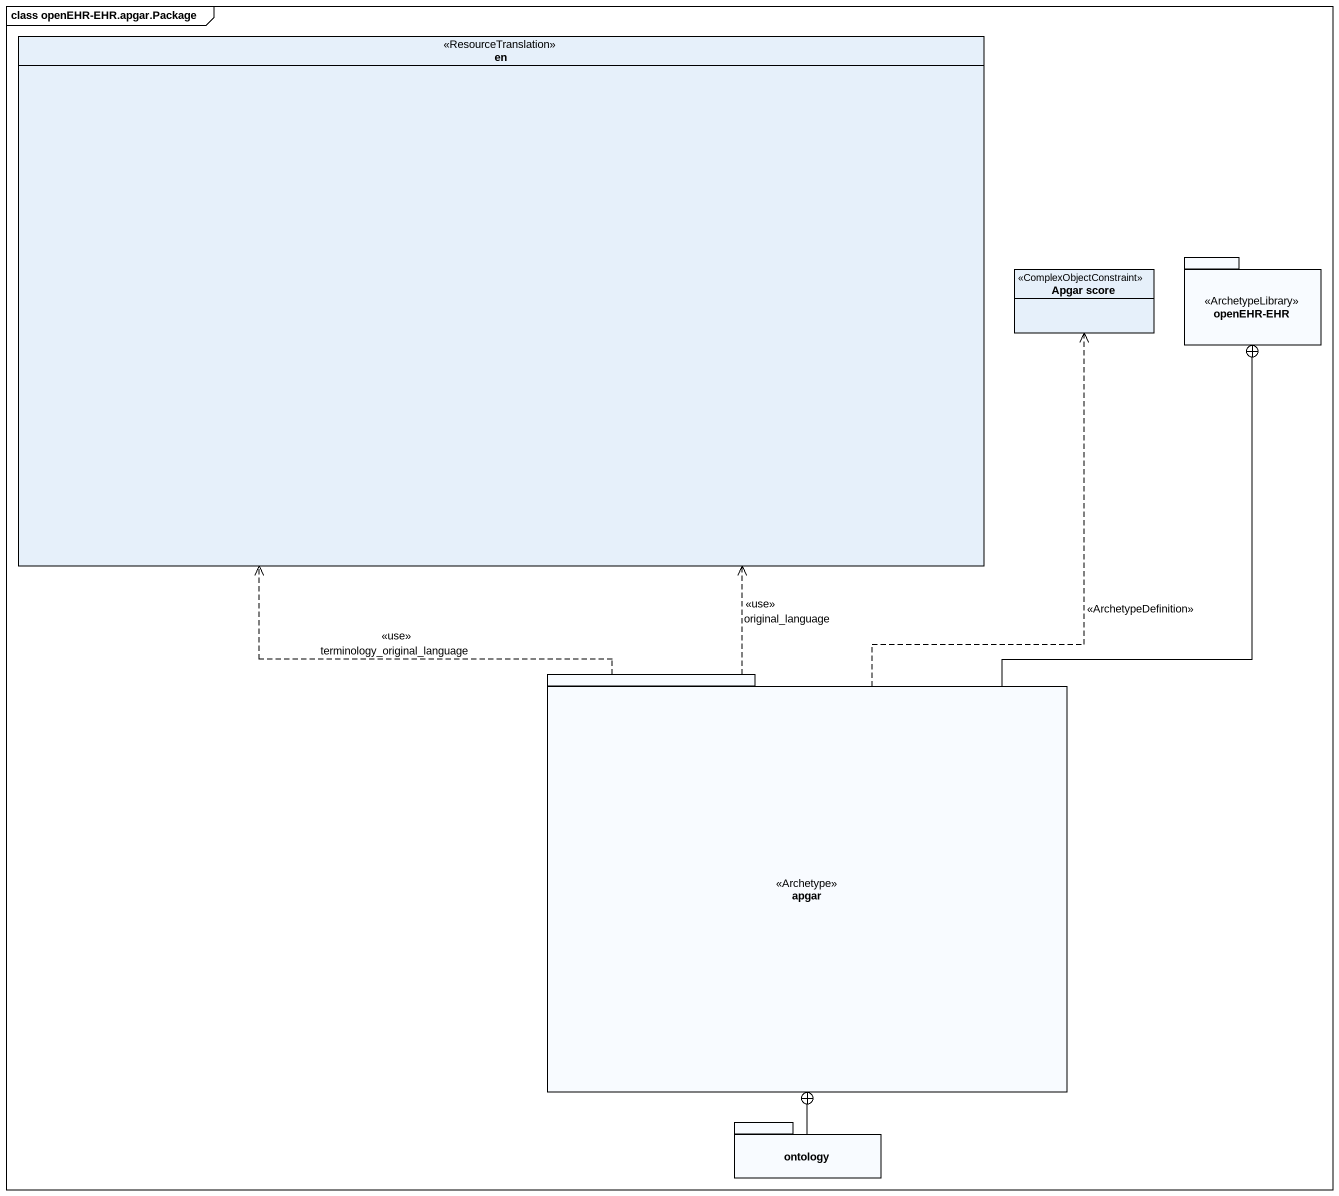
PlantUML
@startuml
mainframe class openEHR-EHR.apgar.Package
hide circle
hide empty members
enum en <<ResourceTranslation>>
class "Apgar score" as Apgar_score <<ComplexObjectConstraint>>
package "openEHR-EHR" as openEHR_EHR <<ArchetypeLibrary>> {
}
package apgar <<Archetype>> {
}
package ontology {
}
apgar .up.> en : <<use>>\nterminology_original_language
apgar .up.> en : <<use>>\noriginal_language
apgar .up.> Apgar_score : <<ArchetypeDefinition>>
apgar -up-+ openEHR_EHR
ontology -up-+ apgar
@enduml
